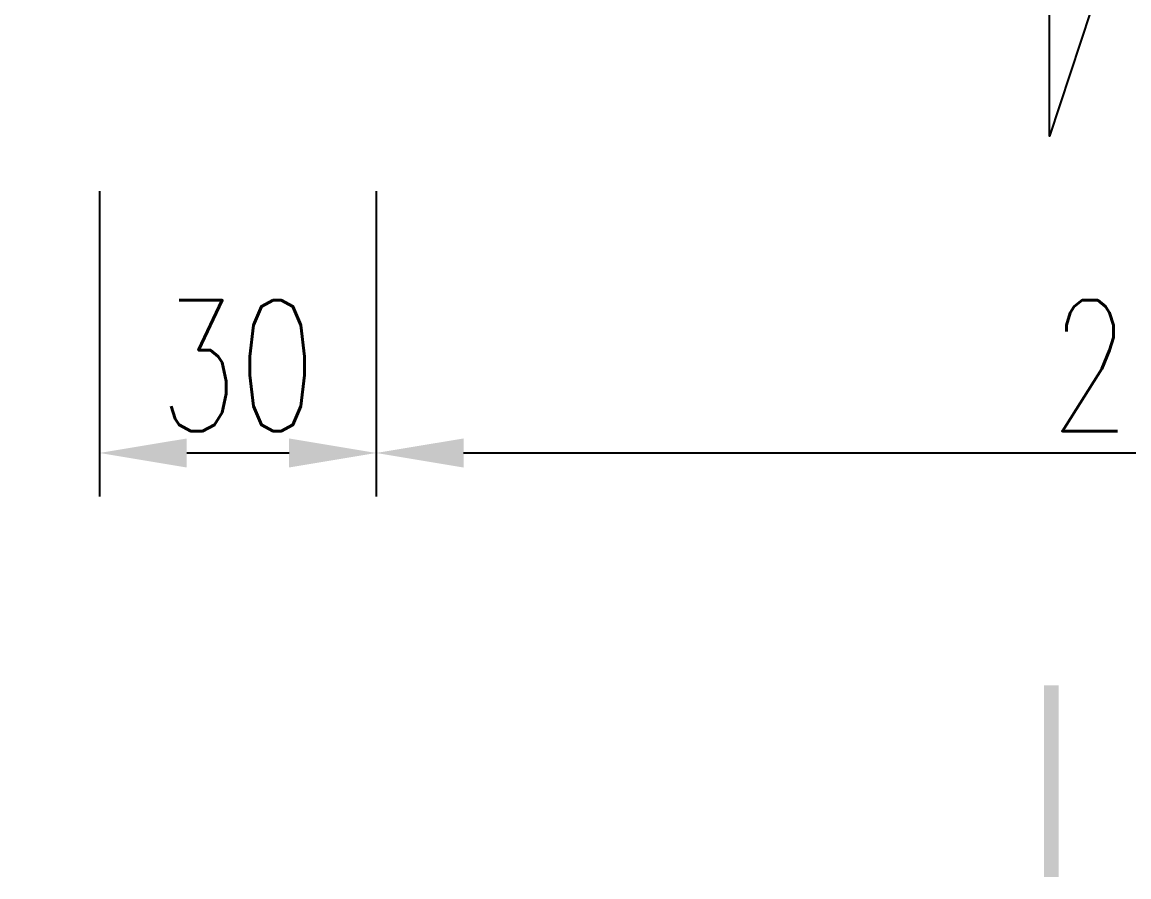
# Model space of a CAD drawing. Extents: x 5781 to 12795, y 1434 to 2653.
# Drawn here: x 8757.21 to 8782.58, y 2015.46 to 2035.04 of the extents above; entities that cross this region are included whole.
import ezdxf

# ---------------------------------------------------------------- set-up
doc = ezdxf.new("R2010")
doc.units = 0
doc.header["$LTSCALE"] = 5
doc.header["$PDMODE"] = 32
doc.header["$PDSIZE"] = 0.3
doc.layers.get('Defpoints').update_dxf_attribs({"linetype": 'CONTINUOUS'})
doc.layers.add('尺寸标注', color=4, linetype='CONTINUOUS')
doc.layers.add('文字', color=7, linetype='CONTINUOUS')
doc.styles.get("Standard").update_dxf_attribs({"font": 'simplex1.shx', "width": 0.7, "bigfont": 'hztxt.shx'})
doc.dimstyles.new('比例1：25', dxfattribs={"dimtxt": 3, "dimasz": 2, "dimexe": 1, "dimexo": 1, "dimgap": 0.5, "dimtad": 1, "dimlfac": 2.5, "dimzin": 13, "dimdsep": 46, "dimtxsty": 'Standard', "dimcen": -0.09, "dimclrd": 256, "dimclre": 256, "dimclrt": 7, "dimaunit": 1, "dimadec": 0, "dimazin": 0, "dimtfac": 0.0005, "dimtix": 1, "dimtmove": 2, "dimatfit": 3, "dimfxl": 0, "dimtolj": 1, "dimtzin": 13, "dimarcsym": 0})

# ---------------------------------------------------------------- blocks, each defined once
blk = doc.blocks.new('*D1107')
at = {"layer": 'Defpoints', "color": 0, "ltscale": 0.5}
for p in [(8758.986, 2033.376), (8765.328, 2033.376), (8765.328, 2025.17)]:
    blk.add_point(p, dxfattribs=at)
at = {"layer": '尺寸标注', "lineweight": -2, "ltscale": 0.5}
for p, q in [((8758.986, 2031.17), (8758.986, 2024.17)), ((8765.328, 2031.17), (8765.328, 2024.17)), ((8760.986, 2025.17), (8763.328, 2025.17))]:
    blk.add_line(p, q, dxfattribs=at)
at = {"layer": '尺寸标注', "ltscale": 0.5}
for points in [[(8760.986, 2025.503), (8760.986, 2024.837), (8758.986, 2025.17)], [(8763.328, 2025.503), (8763.328, 2024.837), (8765.328, 2025.17)]]:
    blk.add_solid(points, dxfattribs=at)
at = {"layer": '尺寸标注', "color": 7, "ltscale": 0.5, "insert": (8762.157, 2027.17), "char_height": 3, "attachment_point": 5}
blk.add_mtext('\\A1;30', dxfattribs=at)
blk = doc.blocks.new('*D1108')
at = {"layer": 'Defpoints', "color": 0, "ltscale": 0.5}
for p in [(8765.328, 2033.376), (8801.646, 2033.376), (8801.646, 2025.17)]:
    blk.add_point(p, dxfattribs=at)
at = {"layer": '尺寸标注', "lineweight": -2, "ltscale": 0.5}
for p, q in [((8765.328, 2031.17), (8765.328, 2024.17)), ((8801.646, 2031.17), (8801.646, 2024.17)), ((8767.328, 2025.17), (8799.646, 2025.17))]:
    blk.add_line(p, q, dxfattribs=at)
at = {"layer": '尺寸标注', "ltscale": 0.5}
for points in [[(8767.328, 2025.503), (8767.328, 2024.837), (8765.328, 2025.17)], [(8799.646, 2025.503), (8799.646, 2024.837), (8801.646, 2025.17)]]:
    blk.add_solid(points, dxfattribs=at)
at = {"layer": '尺寸标注', "color": 7, "ltscale": 0.5, "insert": (8783.487, 2027.17), "char_height": 3, "attachment_point": 5}
blk.add_mtext('\\A1;200', dxfattribs=at)

msp = doc.modelspace()

# ---------------------------------------------------------------- linework, layer by layer
at = {"layer": '尺寸标注', "color": 0}
msp.add_lwpolyline([(8808.9446, 2035.2998), (8781.7063, 2035.2998), (8780.7597, 2032.4332), (8780.7597, 2037.8005), (8779.8755, 2035.2998), (8757.2109, 2035.2998)], dxfattribs=at)

# ---------------------------------------------------------------- texts
at = {"layer": '文字', "color": 7, "width": 0.7}
msp.add_text('Ⅰ-Ⅰ', height=5, dxfattribs=at).set_placement((8779.0543, 2014.9762))

# ---------------------------------------------------------------- dimensions: what is measured, and where the dimension line sits
at = {"layer": '尺寸标注', "ltscale": 0.5}
for p1, p2, text, picture, middle in [((8758.9859, 2033.3761), (8765.3281, 2033.3761), '30', '*D1107', (8762.157, 2027.1699)), ((8765.3281, 2033.3761), (8801.6464, 2033.3761), '200', '*D1108', (8783.4873, 2027.1699))]:
    dim = msp.add_aligned_dim(p1=p1, p2=p2, distance=-8.2062, text=text, dimstyle='比例1：25', dxfattribs=at)
    dim.commit()
    dim.dimension.update_dxf_attribs({"geometry": picture, "text_midpoint": middle})

doc.saveas('drawing.dxf')
